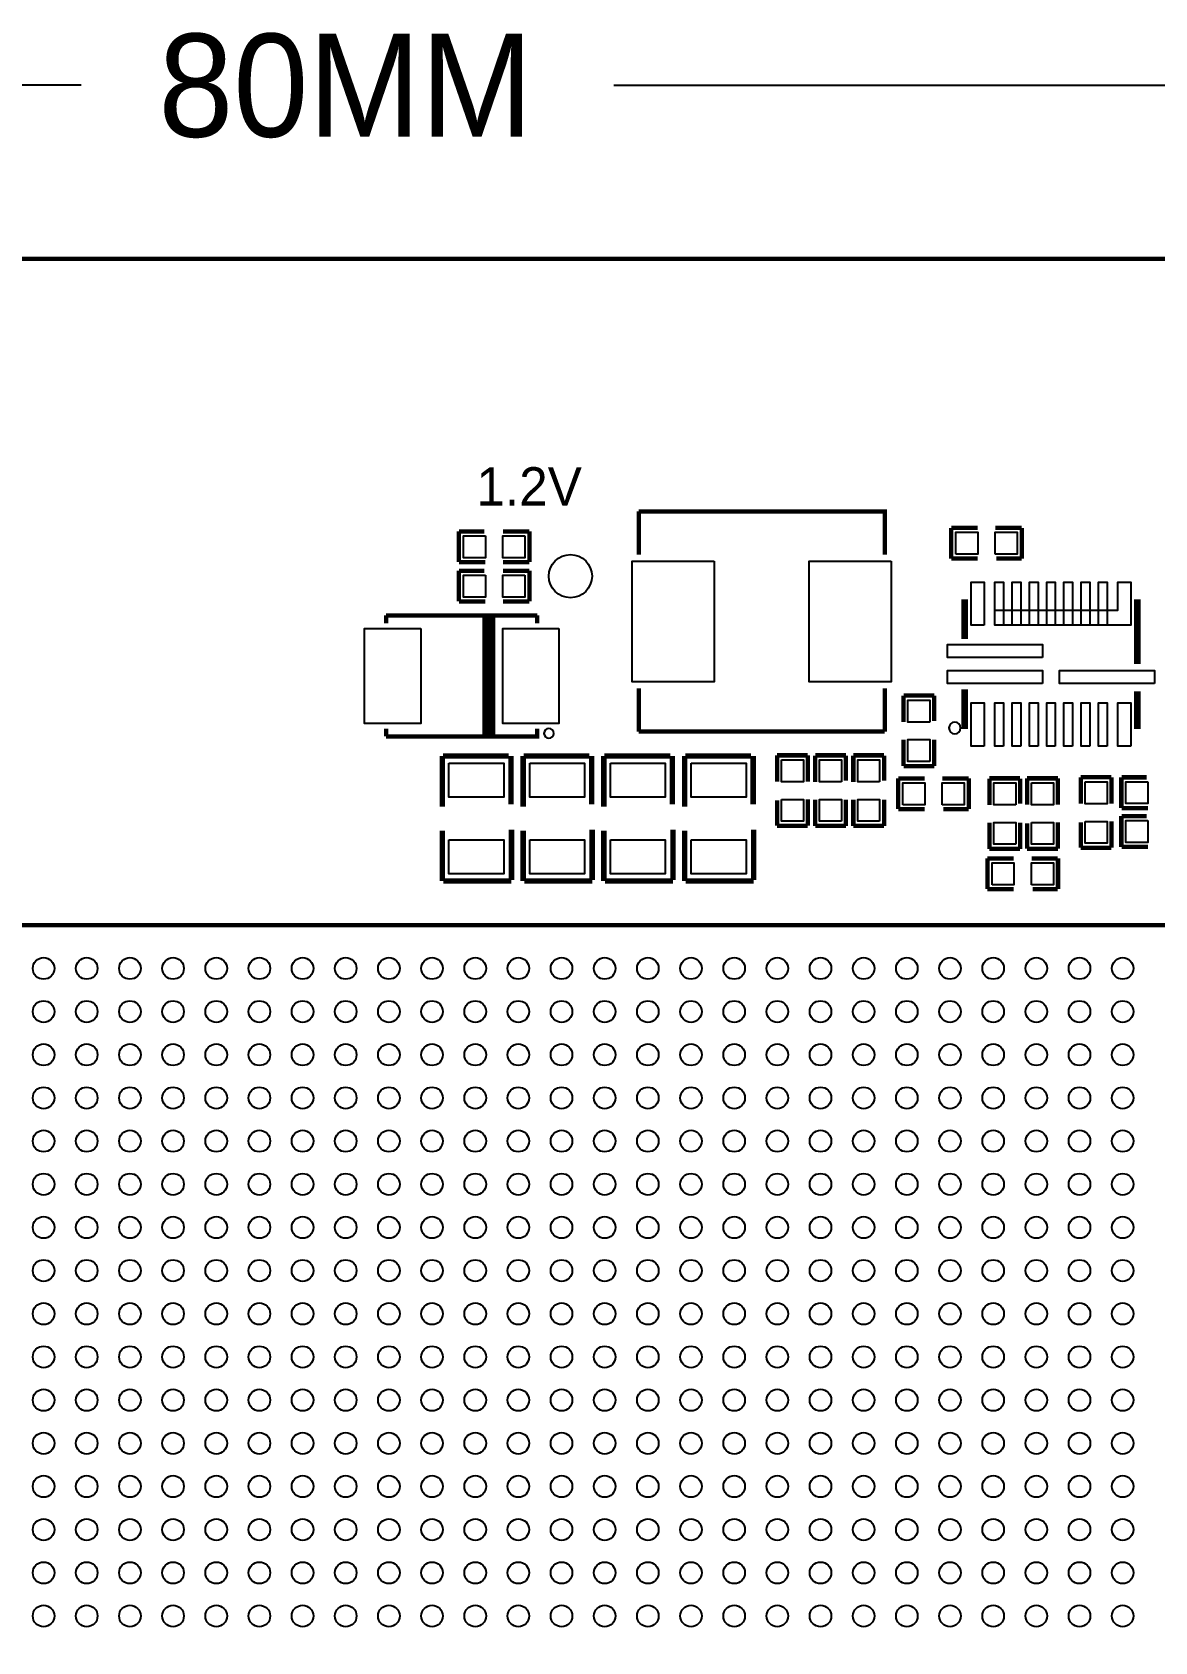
# Model space of a CAD drawing. Extents: x -9.4 to 80, y -0.1 to 86.6.
# Drawn here: x 31.53 to 57.54, y 47.97 to 85.25 of the extents above; entities that cross this region are included whole.
import ezdxf

# ---------------------------------------------------------------- set-up
doc = ezdxf.new("R2010")
doc.units = 0
for name, color, linetype in [('BG_DIMENSION', 85, 'CONTINUOUS'), ('BG_OUTLINE', 254, 'CONTINUOUS'), ('PG_SILKSCREEN_TOP', 2, 'CONTINUOUS'), ('PIN_TOP', 1, 'CONTINUOUS')]:
    doc.layers.add(name, color=color, linetype=linetype)

msp = doc.modelspace()

# ---------------------------------------------------------------- linework, layer by layer
at = {"layer": 'BG_DIMENSION'}
for points in [[(32.659828, 84.022946), (0, 84.022946)], [(45.004228, 84.022946), (79.999992, 84.022946)]]:
    msp.add_lwpolyline(points, dxfattribs=at)
at = {"layer": 'BG_OUTLINE', "const_width": 0.1}
msp.add_lwpolyline([(0, 0), (79.999992, 0), (79.999992, 79.999992), (0, 79.999992), (0, 0)], dxfattribs=at)
at = {"layer": 'PG_SILKSCREEN_TOP'}
for points, const_width in [([(45.580859, 74.150626), (51.280847, 74.150626), (51.280847, 73.150628)], 0.1), ([(45.580859, 73.150628), (45.580859, 74.150626)], 0.1), ([(41.412592, 72.978518), (41.412592, 73.689718)], 0.1016), ([(41.416986, 73.689718), (42.001186, 73.689718)], 0.1016), ([(43.04698, 73.689718), (42.43738, 73.689718)], 0.1016), ([(43.04698, 72.978518), (43.04698, 73.689718)], 0.1016), ([(52.820468, 73.769601), (52.820468, 73.058401)], 0.1016), ([(52.820468, 73.769601), (53.430068, 73.769601)], 0.1016), ([(53.840863, 73.769601), (54.450463, 73.769601)], 0.1016), ([(54.454857, 73.769601), (54.454857, 73.058401)], 0.1016), ([(52.820468, 73.058401), (53.430068, 73.058401)], 0.1016), ([(54.450463, 73.058401), (53.866263, 73.058401)], 0.1016), ([(41.412592, 72.06742), (41.412592, 72.77862)], 0.1016), ([(42.026586, 72.978518), (41.416986, 72.978518)], 0.1016), ([(41.416986, 72.77862), (42.001186, 72.77862)], 0.1016), ([(43.04698, 72.978518), (42.43738, 72.978518)], 0.1016), ([(43.04698, 72.77862), (42.43738, 72.77862)], 0.1016), ([(43.04698, 72.06742), (43.04698, 72.77862)], 0.1016), ([(42.026586, 72.06742), (41.416986, 72.06742)], 0.1016), ([(43.04698, 72.06742), (42.43738, 72.06742)], 0.1016), ([(53.13106, 72.115756), (53.13106, 71.199858)], 0.1524), ([(57.131052, 70.615658), (57.131052, 72.115756)], 0.1524), ([(43.227904, 71.740979), (39.727886, 71.740979)], 0.1), ([(39.727886, 71.560969), (39.727886, 71.740979)], 0.1), ([(42.007587, 68.940985), (42.007587, 71.731276)], 0.1), ([(42.107587, 68.940985), (42.107587, 71.731276)], 0.1), ([(42.207586, 68.940985), (42.207586, 71.731276)], 0.1), ([(43.227904, 71.560969), (43.227904, 71.740979)], 0.1), ([(45.580859, 70.050635), (45.580859, 69.050637)], 0.1), ([(51.280847, 70.050635), (51.280847, 69.050637)], 0.1), ([(53.13106, 70.031458), (53.13106, 69.115559)], 0.1524), ([(51.715543, 69.886957), (52.426743, 69.886957)], 0.1016), ([(51.715543, 69.272937), (51.715543, 69.882537)], 0.1016), ([(52.426743, 69.882537), (52.426743, 69.298337)], 0.1016), ([(57.131052, 69.115559), (57.131052, 69.980658)], 0.1524), ([(39.727886, 68.940985), (43.227904, 68.940985), (43.227904, 69.120995)], 0.1), ([(39.727886, 69.120995), (39.727886, 68.940985)], 0.1), ([(45.580859, 69.050637), (51.280847, 69.050637)], 0.1), ([(51.715543, 68.252543), (51.715543, 68.862143)], 0.1016), ([(52.426743, 68.252543), (52.426743, 68.862143)], 0.1016), ([(41.031211, 68.48475), (41.031211, 67.31635)], 0.127), ([(42.567911, 68.48475), (41.043911, 68.48475)], 0.127), ([(42.618711, 67.36715), (42.618711, 68.48475)], 0.127), ([(42.901972, 68.48475), (42.901972, 67.31635)], 0.127), ([(44.438672, 68.48475), (42.914672, 68.48475)], 0.127), ([(44.489472, 67.36715), (44.489472, 68.48475)], 0.127), ([(44.772732, 68.48475), (44.772732, 67.31635)], 0.127), ([(46.309432, 68.48475), (44.785432, 68.48475)], 0.127), ([(46.360232, 67.36715), (46.360232, 68.48475)], 0.127), ([(46.643493, 68.48475), (46.643493, 67.31635)], 0.127), ([(48.180193, 68.48475), (46.656193, 68.48475)], 0.127), ([(48.230993, 67.36715), (48.230993, 68.48475)], 0.127), ([(48.785678, 68.501412), (48.785678, 67.891812)], 0.1016), ([(49.496878, 68.501412), (48.785678, 68.501412)], 0.1016), ([(49.496878, 68.501412), (49.496878, 67.891812)], 0.1016), ([(49.668735, 68.501438), (50.379935, 68.501438)], 0.1016), ([(49.668735, 67.887418), (49.668735, 68.497018)], 0.1016), ([(50.379935, 68.497018), (50.379935, 67.912818)], 0.1016), ([(50.551791, 68.501438), (51.262991, 68.501438)], 0.1016), ([(50.551791, 67.887418), (50.551791, 68.497018)], 0.1016), ([(51.262991, 68.497018), (51.262991, 67.912818)], 0.1016), ([(51.715543, 68.252543), (52.426743, 68.252543)], 0.1016), ([(51.591159, 67.966031), (51.591159, 67.254831)], 0.1016), ([(51.591159, 67.966031), (52.200759, 67.966031)], 0.1016), ([(52.611553, 67.966031), (53.221153, 67.966031)], 0.1016), ([(53.225573, 67.966031), (53.225573, 67.254831)], 0.1016), ([(53.704109, 67.9688), (54.415309, 67.9688)], 0.1016), ([(53.704109, 67.354806), (53.704109, 67.964406)], 0.1016), ([(54.415309, 67.964406), (54.415309, 67.380206)], 0.1016), ([(54.578936, 67.9688), (54.578936, 67.3592)], 0.1016), ([(55.290136, 67.9688), (54.578936, 67.9688)], 0.1016), ([(55.290136, 67.9688), (55.290136, 67.3592)], 0.1016), ([(55.821072, 67.992828), (55.821072, 67.383228)], 0.1016), ([(56.532272, 67.992828), (55.821072, 67.992828)], 0.1016), ([(56.532272, 67.992828), (56.532272, 67.383228)], 0.1016), ([(56.760948, 67.280663), (56.760948, 67.991863)], 0.1016), ([(56.765342, 67.991863), (57.349542, 67.991863)], 0.1016), ([(48.785678, 66.871418), (48.785678, 67.455618)], 0.1016), ([(49.496878, 67.481018), (49.496878, 66.871418)], 0.1016), ([(49.668735, 66.867024), (49.668735, 67.476624)], 0.1016), ([(50.379935, 66.867024), (50.379935, 67.476624)], 0.1016), ([(50.551791, 66.867024), (50.551791, 67.476649)], 0.1016), ([(51.262991, 66.867024), (51.262991, 67.476649)], 0.1016), ([(51.591159, 67.254831), (52.200759, 67.254831)], 0.1016), ([(53.221153, 67.254831), (52.636953, 67.254831)], 0.1016), ([(56.760948, 66.381503), (56.760948, 67.092703)], 0.1016), ([(57.374942, 67.280663), (56.765342, 67.280663)], 0.1016), ([(56.765342, 67.092703), (57.349542, 67.092703)], 0.1016), ([(41.031211, 65.58915), (41.031211, 66.75755)], 0.127), ([(42.631411, 66.78295), (42.631411, 65.61455)], 0.127), ([(42.901972, 65.58915), (42.901972, 66.75755)], 0.127), ([(44.502172, 66.78295), (44.502172, 65.61455)], 0.127), ([(44.772732, 65.58915), (44.772732, 66.75755)], 0.127), ([(46.372932, 66.78295), (46.372932, 65.61455)], 0.127), ([(46.643493, 65.58915), (46.643493, 66.75755)], 0.127), ([(48.243693, 66.78295), (48.243693, 65.61455)], 0.127), ([(49.496878, 66.866999), (48.785678, 66.866999)], 0.1016), ([(49.668735, 66.867024), (50.379935, 66.867024)], 0.1016), ([(50.551791, 66.867024), (51.262991, 66.867024)], 0.1016), ([(53.704109, 66.334411), (53.704109, 66.944011)], 0.1016), ([(54.415309, 66.334411), (54.415309, 66.944011)], 0.1016), ([(54.578936, 66.338806), (54.578936, 66.923006)], 0.1016), ([(55.290136, 66.948406), (55.290136, 66.338806)], 0.1016), ([(55.821072, 66.362834), (55.821072, 66.947034)], 0.1016), ([(56.532272, 66.972434), (56.532272, 66.362834)], 0.1016), ([(53.704109, 66.334411), (54.415309, 66.334411)], 0.1016), ([(55.290136, 66.334386), (54.578936, 66.334386)], 0.1016), ([(56.532272, 66.35844), (55.821072, 66.35844)], 0.1016), ([(57.374942, 66.381503), (56.765342, 66.381503)], 0.1016), ([(53.658948, 66.113152), (53.658948, 65.401952)], 0.1016), ([(53.658948, 66.113152), (54.268548, 66.113152)], 0.1016), ([(54.679342, 66.113152), (55.288942, 66.113152)], 0.1016), ([(55.293362, 66.113152), (55.293362, 65.401952)], 0.1016), ([(42.631411, 65.58915), (41.056611, 65.58915)], 0.127), ([(44.502172, 65.58915), (42.927372, 65.58915)], 0.127), ([(46.372932, 65.58915), (44.798132, 65.58915)], 0.127), ([(48.243693, 65.58915), (46.668893, 65.58915)], 0.127), ([(53.658948, 65.401952), (54.268548, 65.401952)], 0.1016), ([(55.288942, 65.401952), (54.704742, 65.401952)], 0.1016), ([(23.791443, 24.56622), (63.791465, 24.56622), (63.791465, 64.566241), (23.791443, 64.566241), (23.791443, 24.56622)], 0.1)]:
    msp.add_lwpolyline(points, dxfattribs=dict(at, const_width=const_width))
for points in [[(43.610987, 69.010987, 1), (43.384797, 69.010977, 1)], [(53.037054, 69.13565, 1), (52.765057, 69.135665, 1)]]:
    msp.add_lwpolyline(points, format="xyb", close=True, dxfattribs=at)
at = {"layer": 'PIN_TOP'}
for points in [[(42.026586, 73.588118), (42.026586, 73.080118), (41.518586, 73.080118), (41.518586, 73.588118)], [(42.940986, 73.588118), (42.940986, 73.080118), (42.432986, 73.080118), (42.432986, 73.588118)], [(52.926463, 73.160001), (52.926463, 73.668001), (53.434463, 73.668001), (53.434463, 73.160001)], [(53.840863, 73.160001), (53.840863, 73.668001), (54.348863, 73.668001), (54.348863, 73.160001)], [(47.330855, 73.000616), (47.330855, 70.200622), (45.430859, 70.200622), (45.430859, 73.000616)], [(51.430847, 73.000616), (51.430847, 70.200622), (49.530851, 70.200622), (49.530851, 73.000616)], [(42.026586, 72.67702), (42.026586, 72.16902), (41.518586, 72.16902), (41.518586, 72.67702)], [(42.940986, 72.67702), (42.940986, 72.16902), (42.432986, 72.16902), (42.432986, 72.67702)], [(53.581059, 71.515757), (53.281059, 71.515757), (53.281059, 72.515755), (53.581059, 72.515755)], [(53.831058, 71.515656), (53.831058, 71.865668), (56.680964, 71.865668), (56.680964, 72.515857), (56.981268, 72.515857), (56.981268, 71.515656)], [(54.031007, 71.515757), (53.831109, 71.515757), (53.831109, 72.515755), (54.031007, 72.515755)], [(54.431006, 71.515757), (54.231108, 71.515757), (54.231108, 72.515755), (54.431006, 72.515755)], [(54.831005, 71.515757), (54.631107, 71.515757), (54.631107, 72.515755), (54.831005, 72.515755)], [(55.231005, 71.515757), (55.031107, 71.515757), (55.031107, 72.515755), (55.231005, 72.515755)], [(55.631004, 71.515757), (55.431106, 71.515757), (55.431106, 72.515755), (55.631004, 72.515755)], [(56.031003, 71.515757), (55.831105, 71.515757), (55.831105, 72.515755), (56.031003, 72.515755)], [(56.431002, 71.515757), (56.231104, 71.515757), (56.231104, 72.515755), (56.431002, 72.515755)], [(40.527897, 71.44098), (40.527897, 69.240984), (39.2279, 69.240984), (39.2279, 71.44098)], [(43.727891, 71.44098), (43.727891, 69.240984), (42.427893, 69.240984), (42.427893, 71.44098)], [(54.931005, 70.765657), (52.731111, 70.765657), (52.731111, 71.065657), (54.931005, 71.065657)], [(54.931005, 70.165658), (52.731111, 70.165658), (52.731111, 70.465658), (54.931005, 70.465658)], [(57.531, 70.165658), (55.331106, 70.165658), (55.331106, 70.465658), (57.531, 70.465658)], [(52.325143, 69.272937), (51.817143, 69.272937), (51.817143, 69.780937), (52.325143, 69.780937)], [(53.581059, 68.71556), (53.281059, 68.71556), (53.281059, 69.715558), (53.581059, 69.715558)], [(54.031007, 68.71556), (53.831109, 68.71556), (53.831109, 69.715558), (54.031007, 69.715558)], [(54.431006, 68.71556), (54.231108, 68.71556), (54.231108, 69.715558), (54.431006, 69.715558)], [(54.831005, 68.71556), (54.631107, 68.71556), (54.631107, 69.715558), (54.831005, 69.715558)], [(55.231005, 68.71556), (55.031107, 68.71556), (55.031107, 69.715558), (55.231005, 69.715558)], [(55.631004, 68.71556), (55.431106, 68.71556), (55.431106, 69.715558), (55.631004, 69.715558)], [(56.031003, 68.71556), (55.831105, 68.71556), (55.831105, 69.715558), (56.031003, 69.715558)], [(56.431002, 68.71556), (56.231104, 68.71556), (56.231104, 69.715558), (56.431002, 69.715558)], [(56.981052, 68.71556), (56.681052, 68.71556), (56.681052, 69.715558), (56.981052, 69.715558)], [(52.325143, 68.358537), (51.817143, 68.358537), (51.817143, 68.866537), (52.325143, 68.866537)], [(41.183611, 68.31965), (42.453611, 68.31965), (42.453611, 67.53225), (41.183611, 67.53225)], [(43.054372, 68.31965), (44.324372, 68.31965), (44.324372, 67.53225), (43.054372, 67.53225)], [(44.925132, 68.31965), (46.195132, 68.31965), (46.195132, 67.53225), (44.925132, 67.53225)], [(46.795893, 68.31965), (48.065893, 68.31965), (48.065893, 67.53225), (46.795893, 67.53225)], [(48.887278, 68.395418), (49.395278, 68.395418), (49.395278, 67.887418), (48.887278, 67.887418)], [(50.278335, 67.887418), (49.770335, 67.887418), (49.770335, 68.395418), (50.278335, 68.395418)], [(51.161391, 67.887418), (50.653391, 67.887418), (50.653391, 68.395418), (51.161391, 68.395418)], [(51.697153, 67.356431), (51.697153, 67.864431), (52.205153, 67.864431), (52.205153, 67.356431)], [(52.611553, 67.356431), (52.611553, 67.864431), (53.119553, 67.864431), (53.119553, 67.356431)], [(54.313709, 67.354806), (53.805709, 67.354806), (53.805709, 67.862806), (54.313709, 67.862806)], [(54.680536, 67.862806), (55.188536, 67.862806), (55.188536, 67.354806), (54.680536, 67.354806)], [(55.922672, 67.886834), (56.430672, 67.886834), (56.430672, 67.378834), (55.922672, 67.378834)], [(57.374942, 67.890263), (57.374942, 67.382263), (56.866942, 67.382263), (56.866942, 67.890263)], [(48.887278, 67.481018), (49.395278, 67.481018), (49.395278, 66.973018), (48.887278, 66.973018)], [(50.278335, 66.973018), (49.770335, 66.973018), (49.770335, 67.481018), (50.278335, 67.481018)], [(51.161391, 66.973018), (50.653391, 66.973018), (50.653391, 67.481018), (51.161391, 67.481018)], [(54.313709, 66.440406), (53.805709, 66.440406), (53.805709, 66.948406), (54.313709, 66.948406)], [(54.680536, 66.948406), (55.188536, 66.948406), (55.188536, 66.440406), (54.680536, 66.440406)], [(55.922672, 66.972434), (56.430672, 66.972434), (56.430672, 66.464434), (55.922672, 66.464434)], [(57.374942, 66.991103), (57.374942, 66.483103), (56.866942, 66.483103), (56.866942, 66.991103)], [(41.183611, 66.54165), (42.453611, 66.54165), (42.453611, 65.75425), (41.183611, 65.75425)], [(43.054372, 66.54165), (44.324372, 66.54165), (44.324372, 65.75425), (43.054372, 65.75425)], [(44.925132, 66.54165), (46.195132, 66.54165), (46.195132, 65.75425), (44.925132, 65.75425)], [(46.795893, 66.54165), (48.065893, 66.54165), (48.065893, 65.75425), (46.795893, 65.75425)], [(53.764942, 65.503552), (53.764942, 66.011552), (54.272942, 66.011552), (54.272942, 65.503552)], [(54.679342, 65.503552), (54.679342, 66.011552), (55.187342, 66.011552), (55.187342, 65.503552)]]:
    msp.add_lwpolyline(points, close=True, dxfattribs=at)
for centre, radius in [((43.997321, 72.651925), 0.499999), ((31.791453, 63.566218), 0.249999), ((32.791451, 63.566218), 0.249999), ((33.791449, 63.566218), 0.249999), ((34.791447, 63.566218), 0.249999), ((35.791445, 63.566218), 0.249999), ((36.791443, 63.566218), 0.249999), ((37.791466, 63.566218), 0.249999), ((38.791464, 63.566218), 0.249999), ((39.791462, 63.566218), 0.249999), ((40.79146, 63.566218), 0.249999), ((41.791458, 63.566218), 0.249999), ((42.791456, 63.566218), 0.249999), ((43.791454, 63.566218), 0.249999), ((44.791452, 63.566218), 0.249999), ((45.79145, 63.566218), 0.249999), ((46.791448, 63.566218), 0.249999), ((47.791446, 63.566218), 0.249999), ((48.791444, 63.566218), 0.249999), ((49.791442, 63.566218), 0.249999), ((50.791466, 63.566218), 0.249999), ((51.791464, 63.566218), 0.249999), ((52.791462, 63.566218), 0.249999), ((53.79146, 63.566218), 0.249999), ((54.791458, 63.566218), 0.249999), ((55.791456, 63.566218), 0.249999), ((56.791454, 63.566218), 0.249999), ((31.791453, 62.56622), 0.249999), ((32.791451, 62.56622), 0.249999), ((33.791449, 62.56622), 0.249999), ((34.791447, 62.56622), 0.249999), ((35.791445, 62.56622), 0.249999), ((36.791443, 62.56622), 0.249999), ((37.791466, 62.56622), 0.249999), ((38.791464, 62.56622), 0.249999), ((39.791462, 62.56622), 0.249999), ((40.79146, 62.56622), 0.249999), ((41.791458, 62.56622), 0.249999), ((42.791456, 62.56622), 0.249999), ((43.791454, 62.56622), 0.249999), ((44.791452, 62.56622), 0.249999), ((45.79145, 62.56622), 0.249999), ((46.791448, 62.56622), 0.249999), ((47.791446, 62.56622), 0.249999), ((48.791444, 62.56622), 0.249999), ((49.791442, 62.56622), 0.249999), ((50.791466, 62.56622), 0.249999), ((51.791464, 62.56622), 0.249999), ((52.791462, 62.56622), 0.249999), ((53.79146, 62.56622), 0.249999), ((54.791458, 62.56622), 0.249999), ((55.791456, 62.56622), 0.249999), ((56.791454, 62.56622), 0.249999), ((31.791453, 61.566222), 0.249999), ((32.791451, 61.566222), 0.249999), ((33.791449, 61.566222), 0.249999), ((34.791447, 61.566222), 0.249999), ((35.791445, 61.566222), 0.249999), ((36.791443, 61.566222), 0.249999), ((37.791466, 61.566222), 0.249999), ((38.791464, 61.566222), 0.249999), ((39.791462, 61.566222), 0.249999), ((40.79146, 61.566222), 0.249999), ((41.791458, 61.566222), 0.249999), ((42.791456, 61.566222), 0.249999), ((43.791454, 61.566222), 0.249999), ((44.791452, 61.566222), 0.249999), ((45.79145, 61.566222), 0.249999), ((46.791448, 61.566222), 0.249999), ((47.791446, 61.566222), 0.249999), ((48.791444, 61.566222), 0.249999), ((49.791442, 61.566222), 0.249999), ((50.791466, 61.566222), 0.249999), ((51.791464, 61.566222), 0.249999), ((52.791462, 61.566222), 0.249999), ((53.79146, 61.566222), 0.249999), ((54.791458, 61.566222), 0.249999), ((55.791456, 61.566222), 0.249999), ((56.791454, 61.566222), 0.249999), ((31.791453, 60.566224), 0.249999), ((32.791451, 60.566224), 0.249999), ((33.791449, 60.566224), 0.249999), ((34.791447, 60.566224), 0.249999), ((35.791445, 60.566224), 0.249999), ((36.791443, 60.566224), 0.249999), ((37.791466, 60.566224), 0.249999), ((38.791464, 60.566224), 0.249999), ((39.791462, 60.566224), 0.249999), ((40.79146, 60.566224), 0.249999), ((41.791458, 60.566224), 0.249999), ((42.791456, 60.566224), 0.249999), ((43.791454, 60.566224), 0.249999), ((44.791452, 60.566224), 0.249999), ((45.79145, 60.566224), 0.249999), ((46.791448, 60.566224), 0.249999), ((47.791446, 60.566224), 0.249999), ((48.791444, 60.566224), 0.249999), ((49.791442, 60.566224), 0.249999), ((50.791466, 60.566224), 0.249999), ((51.791464, 60.566224), 0.249999), ((52.791462, 60.566224), 0.249999), ((53.79146, 60.566224), 0.249999), ((54.791458, 60.566224), 0.249999), ((55.791456, 60.566224), 0.249999), ((56.791454, 60.566224), 0.249999), ((31.791453, 59.566226), 0.249999), ((32.791451, 59.566226), 0.249999), ((33.791449, 59.566226), 0.249999), ((34.791447, 59.566226), 0.249999), ((35.791445, 59.566226), 0.249999), ((36.791443, 59.566226), 0.249999), ((37.791466, 59.566226), 0.249999), ((38.791464, 59.566226), 0.249999), ((39.791462, 59.566226), 0.249999), ((40.79146, 59.566226), 0.249999), ((41.791458, 59.566226), 0.249999), ((42.791456, 59.566226), 0.249999), ((43.791454, 59.566226), 0.249999), ((44.791452, 59.566226), 0.249999), ((45.79145, 59.566226), 0.249999), ((46.791448, 59.566226), 0.249999), ((47.791446, 59.566226), 0.249999), ((48.791444, 59.566226), 0.249999), ((49.791442, 59.566226), 0.249999), ((50.791466, 59.566226), 0.249999), ((51.791464, 59.566226), 0.249999), ((52.791462, 59.566226), 0.249999), ((53.79146, 59.566226), 0.249999), ((54.791458, 59.566226), 0.249999), ((55.791456, 59.566226), 0.249999), ((56.791454, 59.566226), 0.249999), ((31.791453, 58.566228), 0.249999), ((32.791451, 58.566228), 0.249999), ((33.791449, 58.566228), 0.249999), ((34.791447, 58.566228), 0.249999), ((35.791445, 58.566228), 0.249999), ((36.791443, 58.566228), 0.249999), ((37.791466, 58.566228), 0.249999), ((38.791464, 58.566228), 0.249999), ((39.791462, 58.566228), 0.249999), ((40.79146, 58.566228), 0.249999), ((41.791458, 58.566228), 0.249999), ((42.791456, 58.566228), 0.249999), ((43.791454, 58.566228), 0.249999), ((44.791452, 58.566228), 0.249999), ((45.79145, 58.566228), 0.249999), ((46.791448, 58.566228), 0.249999), ((47.791446, 58.566228), 0.249999), ((48.791444, 58.566228), 0.249999), ((49.791442, 58.566228), 0.249999), ((50.791466, 58.566228), 0.249999), ((51.791464, 58.566228), 0.249999), ((52.791462, 58.566228), 0.249999), ((53.79146, 58.566228), 0.249999), ((54.791458, 58.566228), 0.249999), ((55.791456, 58.566228), 0.249999), ((56.791454, 58.566228), 0.249999), ((31.791453, 57.56623), 0.249999), ((32.791451, 57.56623), 0.249999), ((33.791449, 57.56623), 0.249999), ((34.791447, 57.56623), 0.249999), ((35.791445, 57.56623), 0.249999), ((36.791443, 57.56623), 0.249999), ((37.791466, 57.56623), 0.249999), ((38.791464, 57.56623), 0.249999), ((39.791462, 57.56623), 0.249999), ((40.79146, 57.56623), 0.249999), ((41.791458, 57.56623), 0.249999), ((42.791456, 57.56623), 0.249999), ((43.791454, 57.56623), 0.249999), ((44.791452, 57.56623), 0.249999), ((45.79145, 57.56623), 0.249999), ((46.791448, 57.56623), 0.249999), ((47.791446, 57.56623), 0.249999), ((48.791444, 57.56623), 0.249999), ((49.791442, 57.56623), 0.249999), ((50.791466, 57.56623), 0.249999), ((51.791464, 57.56623), 0.249999), ((52.791462, 57.56623), 0.249999), ((53.79146, 57.56623), 0.249999), ((54.791458, 57.56623), 0.249999), ((55.791456, 57.56623), 0.249999), ((56.791454, 57.56623), 0.249999), ((31.791453, 56.566232), 0.249999), ((32.791451, 56.566232), 0.249999), ((33.791449, 56.566232), 0.249999), ((34.791447, 56.566232), 0.249999), ((35.791445, 56.566232), 0.249999), ((36.791443, 56.566232), 0.249999), ((37.791466, 56.566232), 0.249999), ((38.791464, 56.566232), 0.249999), ((39.791462, 56.566232), 0.249999), ((40.79146, 56.566232), 0.249999), ((41.791458, 56.566232), 0.249999), ((42.791456, 56.566232), 0.249999), ((43.791454, 56.566232), 0.249999), ((44.791452, 56.566232), 0.249999), ((45.79145, 56.566232), 0.249999), ((46.791448, 56.566232), 0.249999), ((47.791446, 56.566232), 0.249999), ((48.791444, 56.566232), 0.249999), ((49.791442, 56.566232), 0.249999), ((50.791466, 56.566232), 0.249999), ((51.791464, 56.566232), 0.249999), ((52.791462, 56.566232), 0.249999), ((53.79146, 56.566232), 0.249999), ((54.791458, 56.566232), 0.249999), ((55.791456, 56.566232), 0.249999), ((56.791454, 56.566232), 0.249999), ((31.791453, 55.566234), 0.249999), ((32.791451, 55.566234), 0.249999), ((33.791449, 55.566234), 0.249999), ((34.791447, 55.566234), 0.249999), ((35.791445, 55.566234), 0.249999), ((36.791443, 55.566234), 0.249999), ((37.791466, 55.566234), 0.249999), ((38.791464, 55.566234), 0.249999), ((39.791462, 55.566234), 0.249999), ((40.79146, 55.566234), 0.249999), ((41.791458, 55.566234), 0.249999), ((42.791456, 55.566234), 0.249999), ((43.791454, 55.566234), 0.249999), ((44.791452, 55.566234), 0.249999), ((45.79145, 55.566234), 0.249999), ((46.791448, 55.566234), 0.249999), ((47.791446, 55.566234), 0.249999), ((48.791444, 55.566234), 0.249999), ((49.791442, 55.566234), 0.249999), ((50.791466, 55.566234), 0.249999), ((51.791464, 55.566234), 0.249999), ((52.791462, 55.566234), 0.249999), ((53.79146, 55.566234), 0.249999), ((54.791458, 55.566234), 0.249999), ((55.791456, 55.566234), 0.249999), ((56.791454, 55.566234), 0.249999), ((31.791453, 54.566236), 0.249999), ((32.791451, 54.566236), 0.249999), ((33.791449, 54.566236), 0.249999), ((34.791447, 54.566236), 0.249999), ((35.791445, 54.566236), 0.249999), ((36.791443, 54.566236), 0.249999), ((37.791466, 54.566236), 0.249999), ((38.791464, 54.566236), 0.249999), ((39.791462, 54.566236), 0.249999), ((40.79146, 54.566236), 0.249999), ((41.791458, 54.566236), 0.249999), ((42.791456, 54.566236), 0.249999), ((43.791454, 54.566236), 0.249999), ((44.791452, 54.566236), 0.249999), ((45.79145, 54.566236), 0.249999), ((46.791448, 54.566236), 0.249999), ((47.791446, 54.566236), 0.249999), ((48.791444, 54.566236), 0.249999), ((49.791442, 54.566236), 0.249999), ((50.791466, 54.566236), 0.249999), ((51.791464, 54.566236), 0.249999), ((52.791462, 54.566236), 0.249999), ((53.79146, 54.566236), 0.249999), ((54.791458, 54.566236), 0.249999), ((55.791456, 54.566236), 0.249999), ((56.791454, 54.566236), 0.249999), ((31.791453, 53.566238), 0.249999), ((32.791451, 53.566238), 0.249999), ((33.791449, 53.566238), 0.249999), ((34.791447, 53.566238), 0.249999), ((35.791445, 53.566238), 0.249999), ((36.791443, 53.566238), 0.249999), ((37.791466, 53.566238), 0.249999), ((38.791464, 53.566238), 0.249999), ((39.791462, 53.566238), 0.249999), ((40.79146, 53.566238), 0.249999), ((41.791458, 53.566238), 0.249999), ((42.791456, 53.566238), 0.249999), ((43.791454, 53.566238), 0.249999), ((44.791452, 53.566238), 0.249999), ((45.79145, 53.566238), 0.249999), ((46.791448, 53.566238), 0.249999), ((47.791446, 53.566238), 0.249999), ((48.791444, 53.566238), 0.249999), ((49.791442, 53.566238), 0.249999), ((50.791466, 53.566238), 0.249999), ((51.791464, 53.566238), 0.249999), ((52.791462, 53.566238), 0.249999), ((53.79146, 53.566238), 0.249999), ((54.791458, 53.566238), 0.249999), ((55.791456, 53.566238), 0.249999), ((56.791454, 53.566238), 0.249999), ((31.791453, 52.56624), 0.249999), ((32.791451, 52.56624), 0.249999), ((33.791449, 52.56624), 0.249999), ((34.791447, 52.56624), 0.249999), ((35.791445, 52.56624), 0.249999), ((36.791443, 52.56624), 0.249999), ((37.791466, 52.56624), 0.249999), ((38.791464, 52.56624), 0.249999), ((39.791462, 52.56624), 0.249999), ((40.79146, 52.56624), 0.249999), ((41.791458, 52.56624), 0.249999), ((42.791456, 52.56624), 0.249999), ((43.791454, 52.56624), 0.249999), ((44.791452, 52.56624), 0.249999), ((45.79145, 52.56624), 0.249999), ((46.791448, 52.56624), 0.249999), ((47.791446, 52.56624), 0.249999), ((48.791444, 52.56624), 0.249999), ((49.791442, 52.56624), 0.249999), ((50.791466, 52.56624), 0.249999), ((51.791464, 52.56624), 0.249999), ((52.791462, 52.56624), 0.249999), ((53.79146, 52.56624), 0.249999), ((54.791458, 52.56624), 0.249999), ((55.791456, 52.56624), 0.249999), ((56.791454, 52.56624), 0.249999), ((31.791453, 51.566242), 0.249999), ((32.791451, 51.566242), 0.249999), ((33.791449, 51.566242), 0.249999), ((34.791447, 51.566242), 0.249999), ((35.791445, 51.566242), 0.249999), ((36.791443, 51.566242), 0.249999), ((37.791466, 51.566242), 0.249999), ((38.791464, 51.566242), 0.249999), ((39.791462, 51.566242), 0.249999), ((40.79146, 51.566242), 0.249999), ((41.791458, 51.566242), 0.249999), ((42.791456, 51.566242), 0.249999), ((43.791454, 51.566242), 0.249999), ((44.791452, 51.566242), 0.249999), ((45.79145, 51.566242), 0.249999), ((46.791448, 51.566242), 0.249999), ((47.791446, 51.566242), 0.249999), ((48.791444, 51.566242), 0.249999), ((49.791442, 51.566242), 0.249999), ((50.791466, 51.566242), 0.249999), ((51.791464, 51.566242), 0.249999), ((52.791462, 51.566242), 0.249999), ((53.79146, 51.566242), 0.249999), ((54.791458, 51.566242), 0.249999), ((55.791456, 51.566242), 0.249999), ((56.791454, 51.566242), 0.249999), ((31.791453, 50.566218), 0.249999), ((32.791451, 50.566218), 0.249999), ((33.791449, 50.566218), 0.249999), ((34.791447, 50.566218), 0.249999), ((35.791445, 50.566218), 0.249999), ((36.791443, 50.566218), 0.249999), ((37.791466, 50.566218), 0.249999), ((38.791464, 50.566218), 0.249999), ((39.791462, 50.566218), 0.249999), ((40.79146, 50.566218), 0.249999), ((41.791458, 50.566218), 0.249999), ((42.791456, 50.566218), 0.249999), ((43.791454, 50.566218), 0.249999), ((44.791452, 50.566218), 0.249999), ((45.79145, 50.566218), 0.249999), ((46.791448, 50.566218), 0.249999), ((47.791446, 50.566218), 0.249999), ((48.791444, 50.566218), 0.249999), ((49.791442, 50.566218), 0.249999), ((50.791466, 50.566218), 0.249999), ((51.791464, 50.566218), 0.249999), ((52.791462, 50.566218), 0.249999), ((53.79146, 50.566218), 0.249999), ((54.791458, 50.566218), 0.249999), ((55.791456, 50.566218), 0.249999), ((56.791454, 50.566218), 0.249999), ((31.791453, 49.56622), 0.249999), ((32.791451, 49.56622), 0.249999), ((33.791449, 49.56622), 0.249999), ((34.791447, 49.56622), 0.249999), ((35.791445, 49.56622), 0.249999), ((36.791443, 49.56622), 0.249999), ((37.791466, 49.56622), 0.249999), ((38.791464, 49.56622), 0.249999), ((39.791462, 49.56622), 0.249999), ((40.79146, 49.56622), 0.249999), ((41.791458, 49.56622), 0.249999), ((42.791456, 49.56622), 0.249999), ((43.791454, 49.56622), 0.249999), ((44.791452, 49.56622), 0.249999), ((45.79145, 49.56622), 0.249999), ((46.791448, 49.56622), 0.249999), ((47.791446, 49.56622), 0.249999), ((48.791444, 49.56622), 0.249999), ((49.791442, 49.56622), 0.249999), ((50.791466, 49.56622), 0.249999), ((51.791464, 49.56622), 0.249999), ((52.791462, 49.56622), 0.249999), ((53.79146, 49.56622), 0.249999), ((54.791458, 49.56622), 0.249999), ((55.791456, 49.56622), 0.249999), ((56.791454, 49.56622), 0.249999), ((31.791453, 48.566222), 0.249999), ((32.791451, 48.566222), 0.249999), ((33.791449, 48.566222), 0.249999), ((34.791447, 48.566222), 0.249999), ((35.791445, 48.566222), 0.249999), ((36.791443, 48.566222), 0.249999), ((37.791466, 48.566222), 0.249999), ((38.791464, 48.566222), 0.249999), ((39.791462, 48.566222), 0.249999), ((40.79146, 48.566222), 0.249999), ((41.791458, 48.566222), 0.249999), ((42.791456, 48.566222), 0.249999), ((43.791454, 48.566222), 0.249999), ((44.791452, 48.566222), 0.249999), ((45.79145, 48.566222), 0.249999), ((46.791448, 48.566222), 0.249999), ((47.791446, 48.566222), 0.249999), ((48.791444, 48.566222), 0.249999), ((49.791442, 48.566222), 0.249999), ((50.791466, 48.566222), 0.249999), ((51.791464, 48.566222), 0.249999), ((52.791462, 48.566222), 0.249999), ((53.79146, 48.566222), 0.249999), ((54.791458, 48.566222), 0.249999), ((55.791456, 48.566222), 0.249999), ((56.791454, 48.566222), 0.249999)]:
    msp.add_circle(centre, radius, dxfattribs=at)

# ---------------------------------------------------------------- texts
at = {"layer": 'BG_DIMENSION', "width": 0.978723}
msp.add_text('80MM', height=2.3876, dxfattribs=at).set_placement((34.450528, 82.829146))
at = {"layer": 'PG_SILKSCREEN_TOP'}
msp.add_text('1.2V', height=0.889, dxfattribs=at).set_placement((41.818306, 74.286364))

doc.saveas('drawing.dxf')
